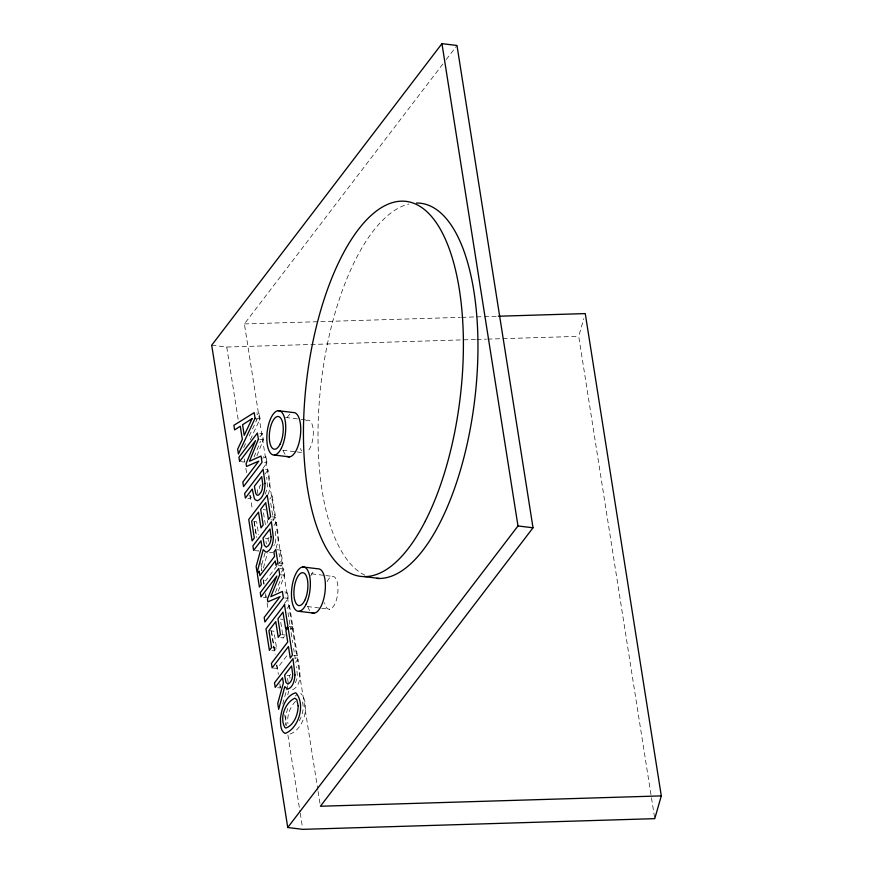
<?xml version="1.0" encoding="UTF-8"?>
<svg xmlns="http://www.w3.org/2000/svg" width="873" height="873" viewBox="0 0 873 873"><rect width="100%" height="100%" fill="white"/><g stroke="black" fill="none" stroke-linecap="round" stroke-linejoin="round"><path stroke-width="0.65" stroke-dasharray="4.37 3.27" d="M263.439 567.941L267.52 552.795M287.752 694.799L288.767 691.012M265.021 553.002L261.147 567.079L261.704 570.626M282.743 704.042L286.257 691.241M286.617 689.965L288.025 684.847M654.554 817.314L578.723 336.356L583.808 318.645M268.404 494.304L269.735 488.967L269.855 481.416L268.12 469.914L265.621 469.609M287.664 708.461L285.82 715.631L285.667 725.168M275.159 543.355L276.054 537.484L274.984 529.595M256.924 455.761L263.384 439.85L262.402 433.641L259.903 433.335M278.269 591.174L284.729 575.263L283.747 569.065L280.004 568.607M254.054 457.005L260.514 441.247M275.41 592.429L281.87 576.66M276.032 548.266L278.16 541.107L277.767 531.111L276.381 522.283L272.627 521.825M250.311 439.817L260.067 418.865L259.183 413.256L256.695 412.951M249.231 435.922L257.109 419.226L254.981 420.59M243.698 447.609L246.295 442.12M299.232 720.858C302.593 715.194 304.186 708.21 302.429 701.761M273.806 545.756L274.548 544.632M295.401 682.719L297.507 677.339L296.58 666.557M265.141 494.173L267.575 488.018L266.723 477.236M317.87 790.076L244.385 323.938L442.917 63.904M446.223 59.571L456.983 45.483M259.99 436.795L262.402 433.641M263.013 468.234L267.029 462.974L266.025 456.655L263.537 456.35M264.912 474.126L268.12 469.914M247.867 498.363L250.365 498.669L251.893 496.661M260.983 484.755L259.346 486.905L259.838 490.004M269.801 499.029L272.212 495.875L269.713 495.569M270.903 519.828L273.402 520.133L275.584 517.274L272.212 495.875M273.969 525.437L276.381 522.283M268.426 541.402L268.011 538.728L269.561 536.699M277.025 549.706L280.768 550.165L278.891 552.642L279.578 557.007M277.025 565.835L265.588 580.818L263.089 580.512M277.843 564.766L280.288 561.557L280.975 565.922L278.487 565.617M280.975 565.922L282.863 563.456L280.768 550.165M281.335 572.219L283.747 569.065M284.358 603.658L288.374 598.398L287.381 592.069L284.882 591.763M287.064 608.492L289.465 605.338L285.722 604.88M280.735 637.639L283.234 637.945L284.685 636.035M271.874 650.636L274.362 650.942L276.555 648.082L273.893 631.223L270.15 630.775M289.465 605.338L292.848 626.738L290.654 629.597L288.003 612.748M290.589 627.949L293.088 628.254L290.895 631.114L292.706 642.604M273.391 668.041L277.134 668.5L287.73 654.63M293.088 628.254L297.42 655.798L295.238 658.657L293.634 648.443M295.554 662.4L297.966 659.246L294.223 658.788M290.022 678.354L289.607 675.691L291.156 673.661M295.5 701.292C290.076 707.239 286.77 715.478 287.915 723.575M295.249 696.01L297.289 694.319M256.935 414.664L259.183 413.256M272.802 552.238L271.045 552.816L269.495 552.118M262.555 458.216L266.025 456.655M285.056 593.116L287.381 592.069M292.63 689.779C303.346 684.301 299.548 668.653 297.966 659.246M244.385 323.938L460.311 317.379M461.675 317.346L475.25 316.932M476.614 316.888L496.977 316.266M211.703 345.217L226.74 347.039L475.447 339.488M476.8 339.455L486.316 339.161M487.669 339.117L578.723 336.356M290.043 734.073C303.968 729.031 310.853 704.533 300.792 693.402M285.536 417.458L299.919 419.215M301.229 419.367L307.765 420.164M256.324 418.407L260.067 418.865M259.63 439.392L263.384 439.85M282.699 450.206L295.772 451.799M297.082 451.963L302.309 452.596M264.53 462.668L267.029 462.974M240.85 461.642L244.593 462.101L244.091 458.903M263.188 509.614L265.687 509.908M271.841 516.816L275.584 517.274M254.141 521.454L256.64 521.759L258.681 534.723M265.512 538.423L268.011 538.728M254.872 550.579L258.615 551.038L258.081 547.622M279.12 562.998L282.863 563.456M311.486 573.823L324.56 575.416M325.869 575.58L332.406 576.376M280.986 574.816L284.729 575.263M284.631 597.94L288.374 598.398M263.45 597.208L265.949 597.514L265.272 593.258M307.329 606.539L320.402 608.132M321.711 608.295L329.558 609.245M280.44 619.077L282.939 619.383M289.094 626.279L292.848 626.738M281.673 634.627L285.416 635.075M272.802 647.624L276.555 648.082M293.677 655.339L297.42 655.798M287.108 675.386L289.607 675.691M277.712 687.684L280.211 687.989L279.666 684.585M318.078 791.429L319.998 803.553M270.75 503.285L273.402 520.133M267.334 520.384L267.749 522.992M263.493 512.778L265.97 528.471M280.757 622.242L283.234 637.945M265.959 541.413L266.374 544.01M287.555 678.376L288.374 683.57M257.251 489.644L257.851 493.507M226.74 347.039L238.209 419.793M244.375 458.86L244.8 461.555M245.859 468.299L246.71 473.679M250.104 495.242L252.439 510.061M254.349 522.185L256.695 537.004M260.721 562.605L261.998 570.68M263.482 580.109L264.126 584.157M265.61 593.585L266.243 597.623M267.094 603.014L267.946 608.405M271.558 631.31L275.17 654.215M276.872 664.986L278.356 674.414M279.84 683.854L280.473 687.891M284.729 714.834L286.42 725.616M287.915 735.044L300.017 811.835M300.236 813.189L302.353 826.655M249.82 495.253L250.365 498.669M253.945 521.41L256.476 537.462M263.133 579.683L263.973 584.997M271.208 630.873L274.362 650.942M276.599 665.084L277.134 668.5M309.653 610.565A22.316 9.134 -83.1 0 1 307.176 603.941M310.755 575.853A22.316 9.134 -83.1 0 1 314.586 570.407M285.013 454.298A22.316 9.134 -83.1 0 1 282.546 447.674M287.195 417.6A22.316 9.134 -83.1 0 1 290.774 413.496M305.943 420.873A16.489 6.744 -83.1 0 1 313.32 431.753A16.489 6.744 -83.1 0 1 306.739 452.214M301.698 451.014A16.489 6.744 -83.1 0 1 300.508 448.526M327.135 581.593A16.543 6.766 -83.1 0 1 337.054 581.451A16.543 6.766 -83.1 0 1 334.119 605.349A16.543 6.766 -83.1 0 1 324.538 602.708M364.881 575.198A188.863 77.25 -83.1 0 1 321.111 382.941A188.863 77.25 -83.1 0 1 408.848 204.042"/><path stroke-width="1.31" d="M661.298 795.892L654.761 818.656L302.778 829.35L287.741 827.517L211.703 345.217L441.945 43.65L456.983 45.483L533.021 527.783L320.413 806.248L661.298 795.892L585.259 313.593L498.341 316.233M287.741 827.517L517.984 525.961L441.945 43.65M278.203 410.703L293.23 412.536A22.316 9.134 -83.1 0 1 300.236 436.827A22.316 9.134 -83.1 0 1 287.064 456.328M274.351 455.051L289.389 456.885M517.984 525.961L533.021 527.783M302.833 566.97L317.87 568.803A22.316 9.134 -83.1 0 1 324.876 593.094A22.316 9.134 -83.1 0 1 311.694 612.595M364.892 576.693L379.406 578.461M298.992 611.318L314.029 613.152M416.552 203.038A188.863 77.25 -83.1 0 1 475.479 392.97A188.863 77.25 -83.1 0 1 376.721 578.384M280.44 718.643C280.648 723.586 280.026 730.701 285.056 733.462C298.981 728.431 305.856 703.922 295.805 692.791C285.362 695.465 281.532 709.007 280.44 718.643M265.021 483.435C264.923 489.611 263.788 498.046 257.415 500.764L255.254 499.76L254.305 498.308L252.253 489.044L245.368 498.057L244.647 493.507L263.122 469.303L265.021 483.435M298.162 705.755C298.064 714.136 294.321 724.841 286.049 728.017L284.958 727.591C279.284 718.053 284.991 702.645 294.812 698.214L296.776 699.6L298.162 705.755M262.729 484.177L262.238 489.164L261.027 492.241L258.539 495.111L257.099 495.242L255.789 493.54L254.349 486.294L261.736 476.625L262.729 484.177M271.067 536.873C271.197 540.714 270.03 545.396 266.287 547.164L264.388 545.396L263.013 538.117L269.986 528.983L271.067 536.873M292.651 673.836C292.782 677.666 291.626 682.359 287.872 684.126L285.984 682.359L284.609 675.08L291.582 665.946L292.651 673.836M273.391 537.975C272.987 543.148 271.645 550.437 266.047 552.205L263.209 549.663L257.088 572.382L256.149 566.468L261.791 545.996L260.972 540.802L253.628 550.427L252.908 545.876L271.383 521.672L273.391 537.975M294.987 674.938C294.572 680.111 293.241 687.4 287.643 689.168L284.794 686.625L278.673 709.334L277.745 703.431L283.376 682.959L282.557 677.764L275.213 687.389L274.504 682.839L292.979 658.635L294.987 674.938M258.386 439.239L249.449 461.26L261.038 456.044L262.031 462.363L243.556 486.567L242.836 482.016L258.757 461.162L246.524 466.433L246.088 463.672L255.527 440.636L239.606 461.49L238.929 457.234L257.404 433.03L258.386 439.239M279.731 574.663L270.794 596.685L282.383 591.468L283.387 597.787L264.901 621.991L264.192 617.429L280.113 596.586L267.869 601.846L267.433 599.096L276.872 576.049L260.951 596.903L260.285 592.658L278.76 568.454L279.731 574.663M255.08 418.254L238.416 453.993L237.663 449.191L242.334 439.326L240.271 426.242L234.619 429.898L233.899 425.304L254.196 412.645L255.08 418.254M252.111 418.614L244.233 435.311L242.574 424.758L252.111 418.614M267.214 495.264L248.74 519.457L252.111 540.867L254.305 537.997L251.642 521.148L258.506 512.167L260.983 527.87L263.166 525L260.689 509.308L265.752 502.673L268.404 519.522L270.597 516.663L267.214 495.264M259.194 571.291L257.306 573.757L259.401 587.049L261.278 584.572L260.591 580.207L275.301 560.946L275.988 565.311L277.876 562.845L275.781 549.554L273.893 552.031L274.58 556.396L259.881 575.656L259.194 571.291M284.478 604.727L266.003 628.931L269.375 650.33L271.558 647.471L268.906 630.622L275.759 621.631L278.236 637.334L280.419 634.475L277.952 618.771L283.005 612.137L285.667 628.986L287.85 626.127L284.478 604.727M288.09 627.643L285.908 630.502L287.719 642.004L271.427 663.338L272.147 667.889L288.439 646.555L290.251 658.046L292.433 655.187L288.09 627.643M306.107 604.269A22.316 9.134 -83.1 0 0 305.168 567.526A22.316 9.134 -83.1 0 0 291.473 595.637A22.316 9.134 -83.1 0 0 306.107 604.269M281.466 448.002A22.316 9.134 -83.1 0 0 280.528 411.259A22.316 9.134 -83.1 0 0 266.832 439.37A22.316 9.134 -83.1 0 0 281.466 448.002M304.764 600.362A16.543 6.766 -83.1 0 0 304.066 573.114A16.543 6.766 -83.1 0 0 293.917 593.956A16.543 6.766 -83.1 0 0 304.764 600.362M280.113 444.051A16.489 6.744 -83.1 0 0 279.415 416.912A16.489 6.744 -83.1 0 0 269.31 437.668A16.489 6.744 -83.1 0 0 280.113 444.051M425.369 520.974A188.863 77.25 -83.1 0 0 421.55 207.403A188.863 77.25 -83.1 0 0 303.477 438.573A188.863 77.25 -83.1 0 0 425.369 520.974"/></g></svg>
